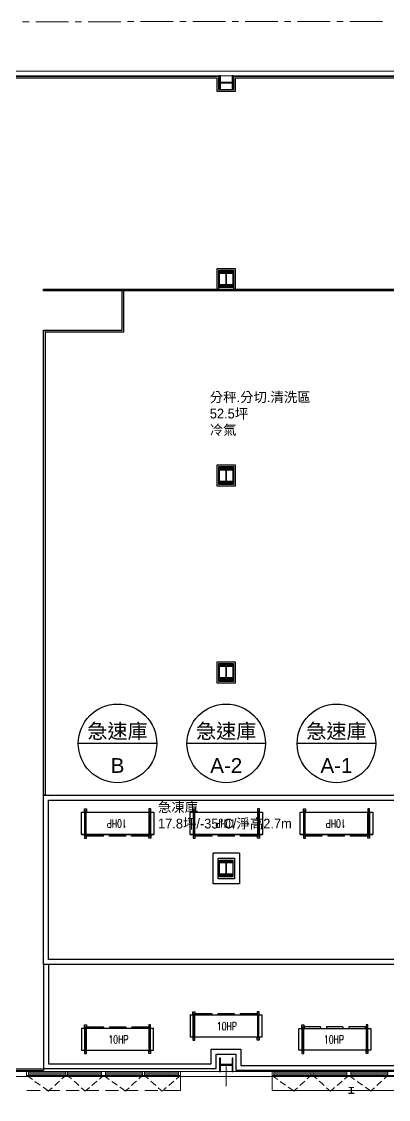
# Model space of a CAD drawing. Header units: millimetres. Extents: x 0 to 31017, y 0 to 21335.
# Drawn here: x 27514 to 28636, y 3207 to 6499 of the extents above; entities that cross this region are included whole.
import ezdxf
from ezdxf import colors
from ezdxf.entities.mleader import LeaderData, LeaderLine
from ezdxf.enums import TextEntityAlignment as Align
from ezdxf.math import Vec2, Vec3

# ---------------------------------------------------------------- set-up
doc = ezdxf.new("R2010")
doc.units = ezdxf.units.MM
for name, color, linetype in [('PDF2_幾何圖形', 7, 'Continuous'), ('PDF_幾何圖形', 7, 'Continuous'), ('TEXT', 4, 'Continuous')]:
    doc.layers.add(name, color=color, linetype=linetype)
doc.styles.add('C1', font='simplex.shx', dxfattribs={"bigfont": 'chin.shx'})
doc.styles.get("Standard").update_dxf_attribs({"font": 'arial.ttf'})
doc.styles.add('新細明體', font='')
doc.styles.get('新細明體').set_extended_font_data('PMingLiU')

# ---------------------------------------------------------------- blocks, each defined once
blk = doc.blocks.new('3F庫板圖灰底')
at = {"color": 8}
blk.add_line((101666.4, -9617.5), (101666.4, -9622.5), dxfattribs=at)
for points in [[(100910.1, -8415), (100863.5, -8415), (100863.5, -8368.4), (100910.1, -8368.4)], [(101088.3, -8375.4), (101093.3, -8375.4), (101093.3, -8651.9), (101088.3, -8651.9)], [(101493.5, -8616), (101493.5, -8375.4), (101498.5, -8375.4), (101498.5, -8621), (101493.5, -8621), (101493.5, -8621), (101188.3, -8621), (101188.3, -8616)], [(101088.3, -8752.9), (101088.3, -8757.9), (100863.5, -8757.9), (100863.5, -8752.9)], [(101088.3, -8741.9), (101093.3, -8741.9), (101093.3, -9095.6), (101088.3, -9095.6)], [(101606.5, -8956.2), (101661.5, -8956.2), (101661.5, -9021.7), (101606.5, -9021.7)], [(101611.5, -8961.2), (101656.5, -8961.2), (101656.5, -9016.7), (101611.5, -9016.7)], [(103106.3, -8956.2), (103161.3, -8956.2), (103161.3, -9021.7), (103106.3, -9021.7)], [(103111.3, -8961.2), (103156.3, -8961.2), (103156.3, -9016.7), (103111.3, -9016.7)], [(103451.5, -9008.7), (103901.5, -9008.7), (103901.5, -9503.7), (103451.5, -9503.7)], [(102946.2, -9019.4), (102946.2, -9024.4), (101825.8, -9024.4), (101825.8, -9019.4)], [(102941.2, -9024.4), (102946.2, -9024.4), (102946.2, -10564.9), (102941.2, -10564.9)], [(103462.5, -9019.7), (103890.5, -9019.7), (103890.5, -9492.7), (103462.5, -9492.7)], [(101825.8, -9144.4), (101830.8, -9144.4), (101830.8, -10564.9), (101825.8, -10564.9)], [(102356.3, -9555.9), (102411.3, -9555.9), (102411.3, -9621.4), (102356.3, -9621.4)], [(102361.3, -9560.9), (102406.3, -9560.9), (102406.3, -9616.4), (102361.3, -9616.4)], [(102356.3, -10157.5), (102411.3, -10157.5), (102411.3, -10223), (102356.3, -10223)], [(102361.3, -10162.5), (102406.3, -10162.5), (102406.3, -10218), (102361.3, -10218)], [(103157.2, -11405.8), (103157.2, -10812.4), (103157.2, -10812.4), (103157.2, -10764.9), (103157.2, -10764.9), (103157.2, -10212.2), (103157.2, -10212.2), (103157.2, -10183.4), (103860.2, -10183.4), (103860.2, -10211.8), (103901.7, -10211.8), (103901.7, -10765.4), (103860.2, -10765.4), (103860.2, -10812), (103901.7, -10812), (103901.7, -11365.1), (103860.2, -11365.1), (103860.2, -11405.8)], [(103162.2, -11400.8), (103162.2, -10817.4), (103162.2, -10817.4), (103162.2, -10759.9), (103162.2, -10759.9), (103162.2, -10217.2), (103162.2, -10217.2), (103162.2, -10188.4), (103855.2, -10188.4), (103855.2, -10216.8), (103896.7, -10216.8), (103896.7, -10760.4), (103855.2, -10760.4), (103855.2, -10817), (103896.7, -10817), (103896.7, -11360.1), (103855.2, -11360.1), (103855.2, -11400.8)], [(101825.8, -10564.9), (102946.2, -10564.9), (102946.2, -11081.4), (101825.8, -11081.4)], [(101840.8, -10579.9), (102931.2, -10579.9), (102931.2, -11066.4), (101840.8, -11066.4)]]:
    blk.add_lwpolyline(points, close=True, dxfattribs=at)
for points in [[(103157.5, -8411.1), (103111, -8411.1), (103111, -8370.4), (102406.5, -8370.4), (102406.5, -8411.1), (102361, -8411.1), (102361, -8370.4), (101656.5, -8370.4), (101656.5, -8411.1), (101611.5, -8411.1), (101611.5, -8370.4), (100912.1, -8370.4), (100912.1, -8417), (100865.5, -8417), (100865.5, -8960.7), (100912.1, -8960.7), (100912.1, -9016.7), (100865.5, -9016.7), (100865.5, -9095.6)], [(103162.5, -8416.1), (103106, -8416.1), (103106, -8375.4), (102411.5, -8375.4), (102411.5, -8416.1), (102356, -8416.1), (102356, -8375.4), (101661.5, -8375.4), (101661.5, -8416.1), (101606.5, -8416.1), (101606.5, -8375.4), (100917.1, -8375.4), (100917.1, -8422), (100870.5, -8422), (100870.5, -8955.7), (100917.1, -8955.7), (100917.1, -9021.7), (100870.5, -9021.7), (100870.5, -9095.6)], [(103157.5, -8371.4), (103860, -8371.4), (103860, -8412.1), (103901.5, -8412.1), (103901.5, -8965.6), (103860, -8965.6), (103860, -9008.7)], [(103157.5, -8371.4), (103157.5, -8411.1)], [(103162.5, -8376.4), (103855, -8376.4), (103855, -8417.1), (103896.5, -8417.1), (103896.5, -8960.6), (103855, -8960.6), (103855, -9008.7)], [(103162.5, -8376.4), (103162.5, -8416.1)], [(102356.3, -9019.4), (102356.3, -8956.2), (102411.3, -8956.2), (102411.3, -9019.4)], [(102361.3, -9019.4), (102361.3, -8961.2), (102406.3, -8961.2), (102406.3, -9019.4)], [(101830.8, -9144.4), (102065.8, -9144.4), (102065.8, -9024.4)], [(101830.8, -9149.4), (102070.8, -9149.4), (102070.8, -9024.4)], [(101666.4, -9617.5), (101605, -9617.5), (101605, -9588.8), (100913.1, -9588.8), (100913.1, -9617.5), (100866.5, -9617.5), (100866.5, -10160.1), (100913.5, -10160.1), (100913.5, -10218.2), (100866.5, -10218.2), (100866.5, -10759.4), (100913.1, -10759.4), (100913.1, -10817.5), (100866.5, -10817.5), (100866.5, -11103.6)], [(100871.5, -11103.6), (100871.5, -10822.5), (100918.1, -10822.5), (100918.1, -10754.4), (100871.5, -10754.4), (100871.5, -10223.2), (100918.5, -10223.2), (100918.5, -10155.1), (100871.5, -10155.1), (100871.5, -9622.5), (100918.1, -9622.5), (100918.1, -9593.8), (101600, -9593.8), (101600, -9622.5), (101666.4, -9622.5)], [(101536.8, -9593.8), (101536.8, -9867.5), (101661.8, -9867.5)], [(101541.8, -9593.8), (101541.8, -9862.5), (101661.8, -9862.5)], [(101605.5, -11408.6), (101605.5, -10159.7), (101666.8, -10159.7), (101666.8, -9724.5), (101661.8, -9724.5), (101661.8, -10154.7), (101600.5, -10154.7), (101600.5, -11408.6)], [(101666.8, -10159.7), (101666.8, -10222.7), (101605.5, -10222.7)], [(101661.8, -10159.7), (101661.8, -10217.7), (101605.5, -10217.7)], [(101605.5, -10754.4), (101668.1, -10754.4), (101668.1, -10822.5), (101605.5, -10822.5)], [(101605.5, -10759.4), (101663.1, -10759.4), (101663.1, -10817.5), (101605.5, -10817.5)], [(102424.1, -10741.6), (102424.1, -10835.4), (102344.5, -10835.4), (102344.5, -10741.6)], [(102424.1, -10741.6), (102344.5, -10741.6)], [(102409.3, -10756.9), (102409.1, -10820.4), (102359.5, -10820.4), (102359.5, -10756.9)], [(102359.6, -10756.9), (102409.3, -10756.9)], [(103157.2, -10755.8), (103106.3, -10755.8), (103106.3, -10821.3), (103157.2, -10821.3)], [(103157.2, -10760.8), (103111.3, -10760.8), (103111.3, -10816.3), (103157.2, -10816.3)], [(101825.8, -11081.4), (101825.8, -11399.8), (102353.1, -11399.8), (102353.1, -11355.1), (102413.6, -11355.1), (102413.6, -11404.8), (102946.2, -11404.8), (102946.2, -11081.4)], [(101840.8, -11081.4), (101840.8, -11384.8), (102338.1, -11384.8), (102338.1, -11340.1), (102428.6, -11340.1), (102428.6, -11389.8), (102931.2, -11389.8), (102931.2, -11081.4)], [(100866.5, -11103.6), (100866.5, -11108.6)], [(100866.5, -11103.6), (101600.5, -11103.6), (101600.5, -11108.6), (100866.5, -11108.6)], [(101605.5, -11355.1), (101677.8, -11355.1), (101677.8, -11400.8), (101825.8, -11400.8)], [(101605.5, -11360.1), (101672.8, -11360.1), (101672.8, -11405.8), (101825.8, -11405.8)], [(103157.2, -11360.1), (103105.2, -11360.1), (103105.2, -11400.8), (102946.2, -11400.8)], [(103157.2, -11365.1), (103110.2, -11365.1), (103110.2, -11405.8), (102946.2, -11405.8)], [(101600.5, -11408.6), (101605.5, -11408.6)], [(101825.8, -11400.8), (101825.8, -11405.8)]]:
    blk.add_lwpolyline(points, dxfattribs=at)
blk = doc.blocks.new('3F建築底圖')
for points in [[(1484.6, -1109.7), (1525.6, -1109.7), (1525.6, -1161.2), (1484.6, -1161.2)], [(1484.6, -1709.4), (1525.6, -1709.4), (1525.6, -1760.9), (1484.6, -1760.9)], [(1484.6, -2309.6), (1525.6, -2309.6), (1525.6, -2361.1), (1484.6, -2361.1)], [(1484.6, -2909.3), (1525.6, -2909.3), (1525.6, -2960.8), (1484.6, -2960.8)]]:
    blk.add_lwpolyline(points, close=True)
at = {"layer": 'PDF2_幾何圖形', "lineweight": 13}
for points in [[(902.9, -349.2), (883, -349.2)], [(1023.1, -349.2), (922.8, -349.2)], [(1062.9, -349.2), (1043, -349.2)], [(1183.1, -349.2), (1082.8, -349.2)], [(1222.9, -348.8), (1203, -348.8)], [(1343.1, -348.8), (1242.8, -348.8)], [(1382.9, -348.8), (1363, -348.8)], [(1503.1, -348.8), (1402.8, -348.8)], [(1542.9, -348.8), (1523, -348.8)], [(1662.7, -348.8), (1562.8, -348.8)], [(1702.9, -348.8), (1683, -348.8)], [(1822.7, -348.8), (1722.8, -348.8)], [(1862.9, -348.8), (1843, -348.8)], [(1982.7, -348.8), (1882.8, -348.8)]]:
    blk.add_lwpolyline(points, dxfattribs=at)
at = {"layer": 'PDF_幾何圖形', "lineweight": 20}
for points in [[(3040.6, -500.2), (3040.6, -685.6), (3025.8, -685.6), (3025.8, -515), (524.1, -515), (524.1, -500.2)], [(615.5, -3569.9), (615.5, -3555.1), (895.2, -3555.1), (895.2, -3569.9)], [(1365.5, -3569.9), (1365.5, -3555.1), (1645.2, -3555.1), (1645.2, -3569.9)]]:
    blk.add_lwpolyline(points, close=True, dxfattribs=at)
at = {"layer": 'PDF_幾何圖形', "lineweight": 25}
for points in [[(1523.3, -555.6), (1525.9, -555.6), (1525.9, -515), (1523.3, -515), (1523.3, -534.5), (1487.3, -534.5), (1487.3, -515), (1484.4, -515), (1484.4, -555.6), (1487.3, -555.6), (1487.3, -536.1), (1523.3, -536.1)], [(1484.8, -1153.2), (1484.8, -1156.2), (1525.4, -1156.2), (1525.4, -1153.2), (1506, -1153.2), (1506, -1117.3), (1525.4, -1117.3), (1525.4, -1114.7), (1484.8, -1114.7), (1484.8, -1117.3), (1504.3, -1117.3), (1504.3, -1153.2)], [(1484.8, -1753), (1484.8, -1755.9), (1525.4, -1755.9), (1525.4, -1753), (1506, -1753), (1506, -1717.4), (1525.4, -1717.4), (1525.4, -1714.4), (1484.8, -1714.4), (1484.8, -1717.4), (1504.3, -1717.4), (1504.3, -1753)], [(1484.8, -2353.1), (1484.8, -2355.7), (1525.4, -2355.7), (1525.4, -2353.1), (1506, -2353.1), (1506, -2317.1), (1525.4, -2317.1), (1525.4, -2314.6), (1484.8, -2314.6), (1484.8, -2317.1), (1504.3, -2317.1), (1504.3, -2353.1)], [(1484.8, -2952.8), (1484.8, -2955.8), (1525.4, -2955.8), (1525.4, -2952.8), (1506, -2952.8), (1506, -2917.3), (1525.4, -2917.3), (1525.4, -2914.3), (1484.8, -2914.3), (1484.8, -2917.3), (1504.3, -2917.3), (1504.3, -2952.8)], [(1523.3, -3555.1), (1525.9, -3555.1), (1525.9, -3514.5), (1523.3, -3514.5), (1523.3, -3534), (1487.3, -3534), (1487.3, -3514.5), (1484.4, -3514.5), (1484.4, -3555.1), (1487.3, -3555.1), (1487.3, -3535.6), (1523.3, -3535.6)]]:
    blk.add_lwpolyline(points, close=True, dxfattribs=at)
at = {"layer": 'PDF_幾何圖形', "lineweight": 9}
blk.add_lwpolyline([(1645.2, -3569.9), (1645.2, -3612.7), (3083.4, -3612.7), (3083.4, -3035)], dxfattribs=at)
at = {"layer": 'PDF_幾何圖形', "lineweight": 0}
for points in [[(1505.1, -3539.5), (1505.1, -3600)], [(895.2, -3562.7), (895.7, -3563.2)], [(895.2, -3567), (904.5, -3573.7), (912.6, -3579.2)], [(920.6, -3585.2), (936.7, -3597)], [(981.1, -3597.9), (988.3, -3591.1), (996, -3584.3)], [(1003.2, -3577.5), (1010.4, -3570.8), (1014.6, -3567)], [(1032.4, -3577.5), (1024.7, -3571.2), (1020.5, -3567)], [(1054.8, -3597.9), (1047.2, -3591.1), (1040, -3584.3)], [(1109.8, -3584.7), (1094.6, -3597.4)], [(1147.5, -3579.2), (1139.4, -3573.7), (1130.1, -3567), (1125.1, -3571.6), (1117.4, -3578)], [(1155.5, -3585.2), (1163.6, -3591.1), (1172, -3597)], [(1216, -3597.9), (1223.2, -3591.1), (1230.9, -3584.3)], [(1238.1, -3577.5), (1245.7, -3570.8), (1249.5, -3567)], [(1267.3, -3577.5), (1260.1, -3571.2), (1255.4, -3567)], [(1289.7, -3597.9), (1282.1, -3591.1), (1274.9, -3584.3)], [(1344.7, -3584.7), (1329.5, -3597.4)], [(1365.5, -3567), (1359.9, -3571.6), (1352.3, -3578)], [(1365.5, -3569.9), (1365.5, -3612.7)], [(1645.2, -3562.7), (1645.6, -3563.2)], [(1645.2, -3567), (1654.1, -3573.7), (1662.6, -3579.2)], [(1670.6, -3585.2), (1686.7, -3597)], [(1730.7, -3597.9), (1738.3, -3591.1), (1745.5, -3584.3)], [(1753.1, -3577.5), (1760.3, -3570.8), (1764.6, -3567)], [(1782.3, -3577.5), (1774.7, -3571.2), (1770.5, -3567)], [(1804.4, -3597.9), (1797.2, -3591.1), (1789.5, -3584.3)], [(1859.4, -3584.7), (1844.1, -3597.4)], [(1897.5, -3579.2), (1889.4, -3573.7), (1880.1, -3567), (1874.6, -3571.6), (1867, -3578)], [(1905.5, -3585.2), (1921.6, -3597)], [(1966, -3597.9), (1980.4, -3584.3)], [(1988, -3577.5), (1995.2, -3570.8), (1999.5, -3567)], [(945.2, -3602.9), (953.2, -3608.4), (962.1, -3615.2), (966.3, -3611.4), (973.5, -3604.6)], [(1087, -3604.2), (1079.3, -3610.6), (1073.8, -3615.2), (1069.6, -3611.4), (1062, -3604.6)], [(1180.1, -3602.9), (1188.1, -3608.4), (1197, -3615.2), (1201.2, -3611.4), (1208.4, -3604.6)], [(1321.9, -3604.2), (1314.2, -3610.6), (1308.7, -3615.2), (1304.5, -3611.4), (1296.9, -3604.6)], [(1645.2, -3612.7), (1645.6, -3613.1)], [(1694.7, -3602.9), (1702.8, -3608.4), (1712.1, -3615.2), (1716.3, -3611.4), (1723.5, -3604.6)], [(1836.5, -3604.2), (1828.9, -3610.6), (1823.8, -3615.2), (1819.2, -3611.4), (1812, -3604.6)], [(1885.2, -3603.4), (1880.1, -3603.4), (1880.5, -3603.8)], [(1887.3, -3610.6), (1887.3, -3604.6), (1887.7, -3605.1), (1887.3, -3604.6), (1887.3, -3604.2), (1887.7, -3604.6), (1887.3, -3604.2), (1886.9, -3604.2), (1887.3, -3604.6), (1886.9, -3604.2), (1880.1, -3604.2), (1880.1, -3603.4)], [(1887.3, -3621.1), (1887.3, -3615.2)], [(1888.6, -3604.2), (1888.2, -3604.2), (1888.6, -3604.6), (1888.2, -3604.2), (1888.6, -3604.6)], [(1888.2, -3604.2), (1888.2, -3604.6), (1888.6, -3605.1), (1888.2, -3604.6), (1888.2, -3610.6)], [(1888.2, -3615.2), (1888.2, -3621.1), (1888.6, -3621.6), (1895.3, -3621.6), (1895.3, -3622.4), (1895.8, -3622.8)], [(1895.3, -3603.4), (1895.3, -3604.2), (1888.6, -3604.2), (1889, -3604.6)], [(1890.3, -3603.4), (1895.3, -3603.4), (1895.8, -3603.8)], [(1929.6, -3602.9), (1938.1, -3608.4), (1947, -3615.2), (1951.2, -3611.4), (1958.4, -3604.6)], [(1880.1, -3622.4), (1880.1, -3621.6), (1886.9, -3621.6), (1887.3, -3622), (1886.9, -3621.6), (1887.3, -3621.6), (1887.7, -3622), (1887.3, -3621.6), (1887.7, -3622)], [(1885.2, -3622.4), (1880.1, -3622.4), (1880.5, -3622.8)], [(1887.3, -3621.6), (1887.3, -3621.1), (1887.7, -3621.6)], [(1888.2, -3621.1), (1888.2, -3621.6), (1888.6, -3622), (1888.2, -3621.6), (1888.6, -3622), (1888.2, -3621.6), (1888.6, -3621.6), (1889, -3622)], [(1895.3, -3622.4), (1890.3, -3622.4)]]:
    blk.add_lwpolyline(points, dxfattribs=at)
at = {"layer": 'PDF_幾何圖形', "lineweight": 5}
for points in [[(1365.5, -3555.1), (1130.1, -3555.1), (895.2, -3555.1)], [(1365.5, -3567), (1130.1, -3567), (895.2, -3567)], [(1316.4, -3612.7), (1365.5, -3612.7), (1365.5, -3569.9), (1130.1, -3569.9), (895.2, -3569.9)], [(901.2, -3555.1), (901.2, -3567)], [(1014.6, -3558.9), (901.2, -3558.9)], [(1014.6, -3563.2), (901.2, -3563.2)], [(1014.6, -3555.1), (1014.6, -3567)], [(1020.5, -3555.1), (1020.5, -3567)], [(1124.2, -3558.9), (1020.5, -3558.9)], [(1124.2, -3563.2), (1020.5, -3563.2)], [(1124.2, -3555.1), (1124.2, -3567)], [(1136.5, -3555.1), (1136.5, -3567)], [(1249.5, -3558.9), (1136.5, -3558.9)], [(1249.5, -3563.2), (1136.5, -3563.2)], [(1249.5, -3555.1), (1249.5, -3567)], [(1255.4, -3555.1), (1255.4, -3567)], [(1359.1, -3558.9), (1255.4, -3558.9)], [(1359.1, -3563.2), (1255.4, -3563.2)], [(1359.1, -3555.1), (1359.1, -3567)], [(2395.2, -3555.1), (2115, -3555.1), (1880.1, -3555.1), (1645.2, -3555.1)], [(2395.2, -3567), (2115, -3567), (1880.1, -3567), (1645.2, -3567)], [(2395.2, -3569.9), (2115, -3569.9), (1880.1, -3569.9), (1645.2, -3569.9)], [(1651.1, -3555.1), (1651.1, -3567)], [(1764.6, -3558.9), (1651.1, -3558.9)], [(1764.6, -3563.2), (1651.1, -3563.2)], [(1764.6, -3555.1), (1764.6, -3567)], [(1770.5, -3555.1), (1770.5, -3567)], [(1874.2, -3558.9), (1770.5, -3558.9)], [(1874.2, -3563.2), (1770.5, -3563.2)], [(1874.2, -3555.1), (1874.2, -3567)], [(1886, -3555.1), (1886, -3567)], [(1999.5, -3558.9), (1886, -3558.9)], [(1999.5, -3563.2), (1886, -3563.2)], [(1999.5, -3555.1), (1999.5, -3567)], [(896.1, -3612.7), (936.3, -3612.7)], [(956.2, -3612.7), (996.4, -3612.7)], [(1016.3, -3612.7), (1056.1, -3612.7)], [(1076.4, -3612.7), (1116.2, -3612.7)], [(1136.1, -3612.7), (1176.3, -3612.7)], [(1196.2, -3612.7), (1236.4, -3612.7)], [(1256.3, -3612.7), (1296, -3612.7)]]:
    blk.add_lwpolyline(points, dxfattribs=at)
at = {"linetype": 'ByBlock', "ltscale": 5, "char_height": 30, "attachment_point": 1, "style": '新細明體'}
for s, width, heights, insert in [('分秤.分切.清洗區\\P52.5坪\\P冷氣', 501.036, [220.7], (1455, -1480.8)), ('急凍庫\\P17.8坪/-35°C/淨高2.7m', 668.382, [0], (1296.7, -2732.9))]:
    blk.add_mtext_dynamic_manual_height_columns(s, width=width, gutter_width=300, heights=heights, dxfattribs=dict(at, insert=insert))
blk = doc.blocks.new('3F機組圖灰底')
at = {"color": 8}
for p, q in [((107295.6, -44888.4), (107295.6, -44957.4)), ((107296, -44957.4), (107296, -44888.4)), ((107299.4, -44957.4), (107299.4, -44888.4)), ((107299.8, -44957.4), (107299.8, -44888.4)), ((107492, -44957.4), (107492, -44888.4)), ((107492.4, -44957.4), (107492.4, -44888.4)), ((107495.8, -44957.4), (107495.8, -44888.4)), ((107496.2, -44888.4), (107496.2, -44957.4)), ((107627.8, -44888.4), (107627.8, -44957.4)), ((107628.2, -44957.4), (107628.2, -44888.4)), ((107631.6, -44957.4), (107631.6, -44888.4)), ((107632, -44957.4), (107632, -44888.4)), ((107824.2, -44957.4), (107824.2, -44888.4)), ((107824.6, -44957.4), (107824.6, -44888.4)), ((107828, -44957.4), (107828, -44888.4)), ((107828.4, -44888.4), (107828.4, -44957.4)), ((107964.9, -44888.4), (107964.9, -44957.4)), ((107965.3, -44957.4), (107965.3, -44888.4)), ((107968.7, -44957.4), (107968.7, -44888.4)), ((107969.1, -44957.4), (107969.1, -44888.4)), ((108161.2, -44957.4), (108161.2, -44888.4)), ((108161.7, -44957.4), (108161.7, -44888.4)), ((108165.1, -44957.4), (108165.1, -44888.4)), ((108165.5, -44888.4), (108165.5, -44957.4)), ((107285, -44957.4), (107295, -44957.4)), ((107299.2, -44957.4), (107370.6, -44957.4)), ((107302.3, -44962.2, -17.7), (107302.3, -44957.4, -17.7)), ((107352.4, -44962.2), (107302.3, -44962.2)), ((107352.4, -44962.2, -17.7), (107352.4, -44957.4, -17.7)), ((107363.6, -44957.4), (107492, -44957.4)), ((107370.6, -44962.2, -17.7), (107370.6, -44957.4, -17.7)), ((107420.6, -44962.2), (107370.6, -44962.2)), ((107420.6, -44962.2, -17.7), (107420.6, -44957.4, -17.7)), ((107438.8, -44962.2, -17.7), (107438.8, -44957.4, -17.7)), ((107488.9, -44962.2), (107438.8, -44962.2)), ((107488.9, -44962.2, -17.7), (107488.9, -44957.4, -17.7)), ((107496.2, -44957.4), (107506.2, -44957.4)), ((107617.2, -44957.4), (107627.2, -44957.4)), ((107631.4, -44957.4), (107702.8, -44957.4)), ((107634.5, -44962.2, -17.7), (107634.5, -44957.4, -17.7)), ((107684.6, -44962.2), (107634.5, -44962.2)), ((107684.6, -44962.2, -17.7), (107684.6, -44957.4, -17.7)), ((107695.8, -44957.4), (107824.2, -44957.4)), ((107702.8, -44962.2, -17.7), (107702.8, -44957.4, -17.7)), ((107752.8, -44962.2), (107702.8, -44962.2)), ((107752.8, -44962.2, -17.7), (107752.8, -44957.4, -17.7)), ((107771, -44962.2, -17.7), (107771, -44957.4, -17.7)), ((107821.1, -44962.2), (107771, -44962.2)), ((107821.1, -44962.2, -17.7), (107821.1, -44957.4, -17.7)), ((107828.4, -44957.4), (107838.4, -44957.4)), ((107954.3, -44957.4), (107964.2, -44957.4)), ((107968.5, -44957.4), (108039.8, -44957.4)), ((107971.6, -44962.2, -17.7), (107971.6, -44957.4, -17.7)), ((108021.6, -44962.2), (107971.6, -44962.2)), ((108021.6, -44962.2, -17.7), (108021.6, -44957.4, -17.7)), ((108032.9, -44957.4), (108161.2, -44957.4)), ((108039.8, -44962.2, -17.7), (108039.8, -44957.4, -17.7)), ((108089.9, -44962.2), (108039.8, -44962.2)), ((108089.9, -44962.2, -17.7), (108089.9, -44957.4, -17.7)), ((108108.1, -44962.2, -17.7), (108108.1, -44957.4, -17.7)), ((108158.1, -44962.2), (108108.1, -44962.2)), ((108158.1, -44962.2, -17.7), (108158.1, -44957.4, -17.7)), ((108165.5, -44957.4), (108175.5, -44957.4)), ((107626.7, -45508.3), (107616.7, -45508.3)), ((107626.7, -45574.8), (107626.7, -45508.3)), ((107627.1, -45508.3), (107627.1, -45574.8)), ((107630.5, -45508.3), (107630.5, -45574.8)), ((107759.3, -45508.3), (107630.9, -45508.3)), ((107630.9, -45508.3), (107630.9, -45574.8)), ((107634, -45503.4, -17.7), (107634, -45508.3, -17.7)), ((107634, -45503.4), (107684.1, -45503.4)), ((107684.1, -45503.4, -17.7), (107684.1, -45508.3, -17.7)), ((107702.3, -45503.4, -17.7), (107702.3, -45508.3, -17.7)), ((107702.3, -45503.4), (107752.3, -45503.4)), ((107752.3, -45503.4, -17.7), (107752.3, -45508.3, -17.7)), ((107823.7, -45508.3), (107752.3, -45508.3)), ((107770.5, -45503.4, -17.7), (107770.5, -45508.3, -17.7)), ((107770.5, -45503.4), (107820.6, -45503.4)), ((107820.6, -45503.4, -17.7), (107820.6, -45508.3, -17.7)), ((107823.1, -45508.3), (107823.1, -45574.8)), ((107823.5, -45508.3), (107823.5, -45574.8)), ((107826.9, -45508.3), (107826.9, -45574.8)), ((107827.3, -45574.8), (107827.3, -45508.3)), ((107295.3, -45548.9), (107285.3, -45548.9)), ((107295.3, -45615.4), (107295.3, -45548.9)), ((107295.7, -45548.9), (107295.7, -45615.4)), ((107299.1, -45548.9), (107299.1, -45615.4)), ((107427.9, -45548.9), (107299.5, -45548.9)), ((107299.5, -45548.9), (107299.5, -45615.4)), ((107302.7, -45544.1, -17.7), (107302.7, -45548.9, -17.7)), ((107302.7, -45544.1), (107352.7, -45544.1)), ((107352.7, -45544.1, -17.7), (107352.7, -45548.9, -17.7)), ((107370.9, -45544.1, -17.7), (107370.9, -45548.9, -17.7)), ((107370.9, -45544.1), (107420.9, -45544.1)), ((107420.9, -45544.1, -17.7), (107420.9, -45548.9, -17.7)), ((107492.3, -45548.9), (107420.9, -45548.9)), ((107439.1, -45544.1, -17.7), (107439.1, -45548.9, -17.7)), ((107439.1, -45544.1), (107489.2, -45544.1)), ((107489.2, -45544.1, -17.7), (107489.2, -45548.9, -17.7)), ((107491.7, -45548.9), (107491.7, -45615.4)), ((107492.1, -45548.9), (107492.1, -45615.4)), ((107495.5, -45548.9), (107495.5, -45615.4)), ((107495.9, -45615.4), (107495.9, -45548.9)), ((107959.7, -45615.4), (107959.7, -45548.9)), ((107960.1, -45548.9), (107960.1, -45615.4)), ((107963.3, -45548.9), (108034.7, -45548.9)), ((107963.5, -45548.9), (107963.5, -45615.4)), ((107963.9, -45548.9), (107963.9, -45615.4)), ((107966.4, -45544.1, -17.7), (107966.4, -45548.9, -17.7)), ((108016.5, -45544.1), (107966.4, -45544.1)), ((108016.5, -45544.1, -17.7), (108016.5, -45548.9, -17.7)), ((108027.7, -45548.9), (108156.1, -45548.9)), ((108034.7, -45544.1, -17.7), (108034.7, -45548.9, -17.7)), ((108084.7, -45544.1), (108034.7, -45544.1)), ((108084.7, -45544.1, -17.7), (108084.7, -45548.9, -17.7)), ((108102.9, -45544.1, -17.7), (108102.9, -45548.9, -17.7)), ((108152.9, -45544.1), (108102.9, -45544.1)), ((108152.9, -45544.1, -17.7), (108152.9, -45548.9, -17.7)), ((108156.1, -45548.9), (108156.1, -45615.4)), ((108156.5, -45548.9), (108156.5, -45615.4)), ((108159.9, -45548.9), (108159.9, -45615.4)), ((108160.3, -45548.9), (108170.3, -45548.9)), ((108160.3, -45615.4), (108160.3, -45548.9))]:
    blk.add_line(p, q, dxfattribs=at)
for points in [[(107285, -44888.4), (107506.2, -44888.4), (107506.2, -44957.4), (107285, -44957.4)], [(107617.2, -44888.4), (107838.4, -44888.4), (107838.4, -44957.4), (107617.2, -44957.4)], [(107954.3, -44888.4), (108175.5, -44888.4), (108175.5, -44957.4), (107954.3, -44957.4)], [(107617.3, -45574.8), (107837.3, -45574.8), (107837.3, -45508.3), (107617.3, -45508.3)], [(107285.9, -45615.4), (107505.9, -45615.4), (107505.9, -45548.9), (107285.9, -45548.9)], [(108169.7, -45615.4), (107949.7, -45615.4), (107949.7, -45548.9), (108169.7, -45548.9)]]:
    blk.add_lwpolyline(points, close=True, dxfattribs=at)
at = {"color": 8, "lineweight": 25}
for points in [[(107294.8, -44878.1), (107300.6, -44878.1), (107300.6, -44888.4), (107294.8, -44888.4)], [(107497, -44878.1), (107491.2, -44878.1), (107491.2, -44888.4), (107497, -44888.4)], [(107627, -44878.1), (107632.8, -44878.1), (107632.8, -44888.4), (107627, -44888.4)], [(107829.2, -44878.1), (107823.4, -44878.1), (107823.4, -44888.4), (107829.2, -44888.4)], [(107964.1, -44878.1), (107969.9, -44878.1), (107969.9, -44888.4), (107964.1, -44888.4)], [(108166.2, -44878.1), (108160.5, -44878.1), (108160.5, -44888.4), (108166.2, -44888.4)], [(107294.8, -44967.7), (107300.6, -44967.7), (107300.6, -44957.4), (107294.8, -44957.4)], [(107497, -44967.7), (107491.2, -44967.7), (107491.2, -44957.4), (107497, -44957.4)], [(107627, -44967.7), (107632.8, -44967.7), (107632.8, -44957.4), (107627, -44957.4)], [(107829.2, -44967.7), (107823.4, -44967.7), (107823.4, -44957.4), (107829.2, -44957.4)], [(107964.1, -44967.7), (107969.9, -44967.7), (107969.9, -44957.4), (107964.1, -44957.4)], [(108166.2, -44967.7), (108160.5, -44967.7), (108160.5, -44957.4), (108166.2, -44957.4)], [(107625.9, -45498), (107631.7, -45498), (107631.7, -45508.3), (107625.9, -45508.3)], [(107828.1, -45498), (107822.3, -45498), (107822.3, -45508.3), (107828.1, -45508.3)], [(107294.5, -45538.6), (107300.3, -45538.6), (107300.3, -45548.9), (107294.5, -45548.9)], [(107496.7, -45538.6), (107490.9, -45538.6), (107490.9, -45548.9), (107496.7, -45548.9)], [(107958.9, -45538.6), (107964.7, -45538.6), (107964.7, -45548.9), (107958.9, -45548.9)], [(108161.1, -45538.6), (108155.3, -45538.6), (108155.3, -45548.9), (108161.1, -45548.9)], [(107625.9, -45585.1), (107631.7, -45585.1), (107631.7, -45574.8), (107625.9, -45574.8)], [(107828.1, -45585.1), (107822.3, -45585.1), (107822.3, -45574.8), (107828.1, -45574.8)], [(107294.5, -45625.7), (107300.3, -45625.7), (107300.3, -45615.4), (107294.5, -45615.4)], [(107496.7, -45625.7), (107490.9, -45625.7), (107490.9, -45615.4), (107496.7, -45615.4)], [(107958.9, -45625.7), (107964.7, -45625.7), (107964.7, -45615.4), (107958.9, -45615.4)], [(108161.1, -45625.7), (108155.3, -45625.7), (108155.3, -45615.4), (108161.1, -45615.4)]]:
    blk.add_lwpolyline(points, close=True, dxfattribs=at)
for centre in [(107297.7, -44884.9), (107494.1, -44884.9), (107629.9, -44884.9), (107826.3, -44884.9), (107967, -44884.9), (108163.4, -44884.9), (107297.7, -44960.9), (107494.1, -44960.9), (107629.9, -44960.9), (107826.3, -44960.9), (107967, -44960.9), (108163.4, -44960.9), (107628.8, -45504.8), (107825.2, -45504.8), (107297.4, -45545.4), (107493.8, -45545.4), (107961.8, -45545.4), (108158.2, -45545.4), (107628.8, -45578.3), (107825.2, -45578.3), (107297.4, -45618.9), (107493.8, -45618.9), (107961.8, -45618.9), (108158.2, -45618.9)]:
    blk.add_circle(centre, 0.925, dxfattribs=at)
at = {"layer": 'TEXT', "color": 8, "style": 'C1', "width": 0.7}
for p in [(107393.2, -44923.4), (107725.4, -44923.4), (108062.4, -44923.4)]:
    blk.add_text('10HP', height=24.57, rotation=180, dxfattribs=at).set_placement(p, align=Align.MIDDLE_CENTER)
for p in [(107729.7, -45542.3), (107398.3, -45582.9), (108057.3, -45582.9)]:
    blk.add_text('10HP', height=24.57, dxfattribs=at).set_placement(p, align=Align.MIDDLE_CENTER)
blk = doc.blocks.new('_DetailCallout')
at = {"color": 0, "linetype": 'ByBlock', "lineweight": -2, "transparency": 16777216}
blk.add_line((8, 0), (-8, 0), dxfattribs=at)
blk.add_circle((0, 0), 8, dxfattribs=at)
at = {"color": 0, "transparency": 16777216}
for tag, p in [('視圖號碼', (0, 1)), ('圖紙號碼', (0, -6))]:
    blk.add_attdef(tag, text='', height=3, dxfattribs=at).set_placement(p, align=Align.CENTER)

msp = doc.modelspace()

# ---------------------------------------------------------------- block references
msp.add_blockref('3F建築底圖', (26634.4, 6847.7))
at = {"color": 9}
msp.add_blockref('3F庫板圖灰底', (-74244.3, 14701.2), dxfattribs=at)
at = {"color": 30}
msp.add_blockref('3F機組圖灰底', (-79588.2, 48973.3), dxfattribs=at)

# ---------------------------------------------------------------- leaders
at = {"color": 54}
ml = msp.add_multileader_block('Standard', dxfattribs=at)
ml.set_content('_DetailCallout', color=54, scale=15)
ml.set_attribute('視圖號碼', '冷藏庫', width=0)
ml.set_attribute('圖紙號碼', 'A機', width=0)
ml.set_leader_properties()
ml.build(insert=Vec2(0, 0))
ml.multileader.update_dxf_attribs({"leader_type": 0})
ctx = ml.context
ctx.base_point, ctx.plane_origin = Vec3(29838.4, 5795.9), Vec3(29958.4, 5795.9)
notes = []
notes.append((ctx, [(0, (0, 0, 0), (0, 0), (1, 0), 1, [])]))
ctx.block.insert = Vec3(29958.4, 5795.9)
at = {"color": 230}
ml = msp.add_multileader_block('Standard', dxfattribs=at)
ml.set_content('_DetailCallout', color=230, scale=15)
ml.set_attribute('視圖號碼', '冷藏庫', width=0)
ml.set_attribute('圖紙號碼', 'A機', width=0)
ml.set_leader_properties()
ml.build(insert=Vec2(0, 0))
ml.multileader.update_dxf_attribs({"leader_type": 0})
ctx = ml.context
ctx.base_point, ctx.plane_origin = Vec3(29234.4, 5540.8), Vec3(29354.4, 5540.8)
notes.append((ctx, [(0, (0, 0, 0), (0, 0), (1, 0), 1, [])]))
ctx.block.insert = Vec3(29354.4, 5540.8)
at = {"color": 30}
ml = msp.add_multileader_block('Standard', dxfattribs=at)
ml.set_content('_DetailCallout', color=30, scale=15)
ml.set_attribute('視圖號碼', '冷藏庫', width=0)
ml.set_attribute('圖紙號碼', 'A', width=0)
ml.set_leader_properties()
ml.build(insert=Vec2(0, 0))
ml.multileader.update_dxf_attribs({"leader_type": 0})
ctx = ml.context
ctx.base_point, ctx.plane_origin = Vec3(29710.7, 5353.4), Vec3(29830.7, 5353.4)
notes.append((ctx, [(0, (0, 0, 0), (0, 0), (1, 0), 1, [])]))
ctx.block.insert = Vec3(29830.7, 5353.4)
ml = msp.add_multileader_block('Standard', dxfattribs=at)
ml.set_content('_DetailCallout', color=30, scale=15)
ml.set_attribute('視圖號碼', '急速庫', width=0)
ml.set_attribute('圖紙號碼', 'B', width=0)
ml.set_leader_properties()
ml.build(insert=Vec2(0, 0))
ml.multileader.update_dxf_attribs({"leader_type": 0})
ctx = ml.context
ctx.base_point, ctx.plane_origin = Vec3(27687.4, 4294.6), Vec3(27807.4, 4294.6)
notes.append((ctx, [(0, (0, 0, 0), (0, 0), (1, 0), 1, [])]))
ctx.block.insert = Vec3(27807.4, 4294.6)
ml = msp.add_multileader_block('Standard', dxfattribs=at)
ml.set_content('_DetailCallout', color=30, scale=15)
ml.set_attribute('視圖號碼', '急速庫', width=0)
ml.set_attribute('圖紙號碼', 'A-2', width=0)
ml.set_leader_properties()
ml.build(insert=Vec2(0, 0))
ml.multileader.update_dxf_attribs({"leader_type": 0})
ctx = ml.context
ctx.base_point, ctx.plane_origin = Vec3(28019.6, 4294.6), Vec3(28139.6, 4294.6)
notes.append((ctx, [(0, (0, 0, 0), (0, 0), (1, 0), 1, [])]))
ctx.block.insert = Vec3(28139.6, 4294.6)
ml = msp.add_multileader_block('Standard', dxfattribs=at)
ml.set_content('_DetailCallout', color=30, scale=15)
ml.set_attribute('視圖號碼', '急速庫', width=0)
ml.set_attribute('圖紙號碼', 'A-1', width=0)
ml.set_leader_properties()
ml.build(insert=Vec2(0, 0))
ml.multileader.update_dxf_attribs({"leader_type": 0})
ctx = ml.context
ctx.base_point, ctx.plane_origin = Vec3(28356.6, 4294.6), Vec3(28476.6, 4294.6)
notes.append((ctx, [(0, (0, 0, 0), (0, 0), (1, 0), 1, [])]))
ctx.block.insert = Vec3(28476.6, 4294.6)
for ctx, leaders in notes:
    for number, flags, end, landing, length, lines in leaders:
        leader = LeaderData()
        leader.index, (leader.has_last_leader_line, leader.has_dogleg_vector, leader.attachment_direction) = number, flags
        leader.last_leader_point, leader.dogleg_vector, leader.dogleg_length = Vec3(end), Vec3(landing), length
        for number, points, colour, breaks in lines:
            line = LeaderLine()
            line.index, line.vertices, line.color, line.breaks = number, Vec3.list(points), colors.encode_raw_color(colour), breaks
            leader.lines.append(line)
        ctx.leaders.append(leader)

doc.saveas('drawing.dxf')
